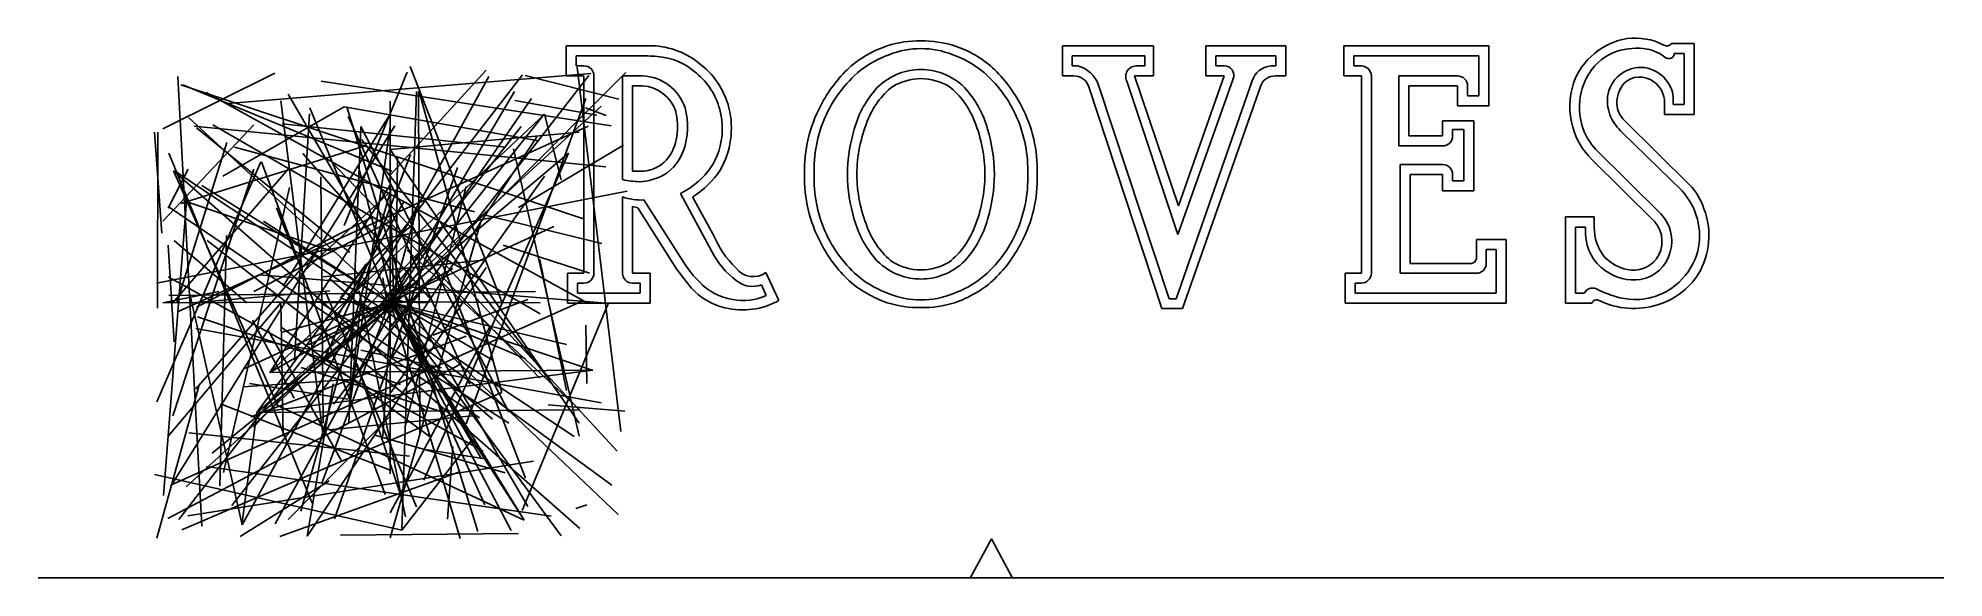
# Model space of a CAD drawing. Header units: metres. Extents: x -12 to 12, y 0 to 6.8.
import ezdxf

# ---------------------------------------------------------------- set-up
doc = ezdxf.new("R2010")
doc.units = ezdxf.units.M

msp = doc.modelspace()

# ---------------------------------------------------------------- linework, layer by layer
at = {"layer": 'MCD_Layer_0'}
for p, q in [((8.884915, 6.758198), (8.599915, 6.758198)), ((8.884915, 5.858198), (8.884915, 6.758198)), ((-4.3245, 6.728198), (-5.3655, 6.728198)), ((-5.3655, 6.728198), (-5.3655, 6.347198)), ((-4.4505, 6.599198), (-5.2395, 6.599198)), ((-5.2395, 6.599198), (-5.2395, 6.473198)), ((0.9015, 6.347198), (0.9015, 6.728198)), ((0.9015, 6.728198), (2.0535, 6.728198)), ((1.0275, 6.473198), (1.0275, 6.602198)), ((1.0275, 6.602198), (1.9425, 6.602198)), ((1.9425, 6.602198), (1.9425, 6.473198)), ((2.0535, 6.728198), (2.0535, 6.347198)), ((2.7135, 6.347198), (2.7135, 6.728198)), ((2.7135, 6.728198), (3.7245, 6.728198)), ((2.8395, 6.473198), (2.8395, 6.602198)), ((2.8395, 6.602198), (3.5985, 6.602198)), ((3.5985, 6.602198), (3.5985, 6.473198)), ((3.7245, 6.728198), (3.7245, 6.347198)), ((6.291, 6.725198), (4.458, 6.725198)), ((4.458, 6.725198), (4.458, 6.347198)), ((6.162, 6.599198), (4.584, 6.599198)), ((4.584, 6.599198), (4.584, 6.473198)), ((6.162, 6.095198), (6.162, 6.599198)), ((6.291, 5.969198), (6.291, 6.725198)), ((8.758915, 6.632198), (8.632915, 6.632198)), ((8.758915, 6.599198), (8.758915, 6.632198)), ((8.758915, 5.984198), (8.758915, 6.599198)), ((-10.46177, 5.67614), (-9.046182, 6.380547)), ((-10.273355, 6.340996), (-9.969216, 0.652916)), ((-5.91755, 6.361778), (-10.261544, 0.736687)), ((-5.054482, 6.377159), (-9.636697, 5.999138)), ((-6.343545, 6.341179), (-9.460824, 0.671135)), ((-4.796762, 5.717155), (-8.46473, 6.28112)), ((-8.30552, 2.198692), (-5.078927, 6.351433)), ((-8.17167, 4.457115), (-7.374978, 6.395195)), ((-7.5915, 5.090385), (-6.379525, 6.42028)), ((-7.521188, 3.473198), (-4.614938, 6.389153)), ((-7.339547, 6.467155), (-6.175546, 3.478783)), ((-4.70292, 6.053154), (-5.886605, 6.353172)), ((-5.3655, 6.347198), (-5.1435, 6.347198)), ((-5.2395, 6.473198), (-5.1435, 6.473198)), ((-5.227517, 6.455528), (-4.675546, 1.849968)), ((-5.1435, 6.347198), (-5.1435, 3.854198)), ((-5.0175, 6.347198), (-5.0175, 3.854198)), ((-4.6545, 5.036198), (-4.6545, 6.347198)), ((-4.6545, 6.347198), (-4.4025, 6.347198)), ((1.0425, 6.347198), (0.9015, 6.347198)), ((1.0905, 6.473198), (1.0275, 6.473198)), ((1.7145, 6.281198), (2.3625, 4.340198)), ((2.0535, 6.347198), (1.8135, 6.347198)), ((1.8135, 6.347198), (2.3685, 4.706198)), ((1.9425, 6.473198), (1.8495, 6.473198)), ((3.2985, 6.284198), (2.3385, 3.530198)), ((2.3625, 4.340198), (3.0615, 6.311198)), ((2.3685, 4.706198), (2.9445, 6.347198)), ((2.9445, 6.347198), (2.7135, 6.347198)), ((2.9475, 6.473198), (2.8395, 6.473198)), ((3.5985, 6.473198), (3.5355, 6.473198)), ((3.7245, 6.347198), (3.5925, 6.347198)), ((4.458, 6.347198), (4.68, 6.347198)), ((4.584, 6.473198), (4.68, 6.473198)), ((4.68, 6.347198), (4.68, 3.851198)), ((4.806, 6.347198), (4.806, 3.851198)), ((5.154, 5.462198), (5.154, 6.347198)), ((5.154, 6.347198), (5.895, 6.347198)), ((-10.234262, 6.233147), (-5.148416, 4.541161)), ((-7.568063, 5.141197), (-10.210824, 6.233147)), ((-9.913552, 6.13903), (-5.101541, 3.478966)), ((-8.971566, 6.033562), (-8.437539, 1.791374)), ((-8.88157, 6.115593), (-5.851541, 0.900841)), ((-7.5915, 3.520073), (-7.5915, 6.027885)), ((-7.5915, 3.54351), (-7.5915, 6.027885)), ((-7.591409, 3.473656), (-5.804116, 6.060936)), ((-7.544717, 3.566948), (-6.021188, 6.151024)), ((-7.445199, 0.602196), (-7.257607, 6.149193)), ((-7.2165, 1.817192), (-7.234353, 6.149193)), ((-6.179482, 2.345177), (-7.222634, 6.149193)), ((-5.119943, 6.061485), (-6.631478, 1.949394)), ((-6.015054, 6.038048), (-4.979684, 5.850456)), ((-4.5285, 6.221198), (-4.4025, 6.221198)), ((-4.5285, 6.221198), (-4.5285, 5.141198)), ((2.1585, 3.404198), (1.2345, 6.209198)), ((2.2515, 3.530198), (1.3575, 6.230198)), ((3.4035, 6.212198), (2.4195, 3.404198)), ((5.28, 5.588198), (5.28, 6.221198)), ((5.28, 6.221198), (5.895, 6.221198)), ((5.895, 6.221198), (5.895, 5.969198)), ((6.021, 6.221198), (6.021, 6.095198)), ((6.021, 6.095198), (6.162, 6.095198)), ((8.506915, 6.047198), (8.506915, 5.858198)), ((8.617915, 6.080198), (8.617915, 5.984198)), ((-10.169625, 1.151146), (-4.925668, 5.963158)), ((-10.140512, 5.819145), (-7.585732, 3.473198)), ((-9.707009, 5.081139), (-8.172036, 5.957115)), ((-5.640512, 5.861168), (-9.109262, 2.59713)), ((-7.5915, 5.863823), (-8.941537, 3.689812)), ((-8.797524, 2.752312), (-8.611581, 5.869499)), ((-8.605355, 5.945122), (-7.585916, 3.473198)), ((-5.710824, 5.525169), (-8.17167, 5.957115)), ((-8.136605, 5.957115), (-6.48417, 0.587181)), ((-6.583505, 2.447624), (-8.119576, 5.83416)), ((-7.5915, 3.54351), (-7.5915, 5.910698)), ((-7.544625, 3.473198), (-5.646188, 5.861168)), ((-5.640512, 5.861168), (-5.429574, 5.033165)), ((-4.862679, 5.846611), (-5.121224, 5.944206)), ((5.895, 5.969198), (6.291, 5.969198)), ((8.830915, 4.967198), (8.002915, 5.783198)), ((8.506915, 5.858198), (8.884915, 5.858198)), ((8.617915, 5.984198), (8.758915, 5.984198)), ((-10.477517, 4.35778), (-10.567513, 5.635216)), ((-10.525582, 5.635124), (-10.531533, 3.408653)), ((-10.462502, 4.510216), (-9.313516, 5.728874)), ((-7.531533, 5.717155), (-10.363534, 1.158653)), ((-5.087899, 5.712761), (-10.276467, 3.366173)), ((-10.067178, 5.709831), (-4.866525, 5.197136)), ((-8.09916, 4.113884), (-10.037332, 5.691704)), ((-9.829507, 5.728874), (-5.695535, 3.338341)), ((-6.127572, 5.447624), (-8.95353, 5.740593)), ((-7.963571, 5.705437), (-8.113534, 1.955437)), ((-7.5915, 5.69976), (-8.113534, 2.096062)), ((-7.999551, 3.092064), (-5.935586, 5.705437)), ((-6.0915, 2.096062), (-7.963571, 5.705437)), ((-5.599587, 2.529472), (-7.951577, 5.541283)), ((-7.5915, 5.41851), (-5.20353, 5.635124)), ((-7.567971, 2.786827), (-5.738107, 5.578362)), ((5.706, 5.588198), (5.28, 5.588198)), ((6.099, 5.777198), (5.706, 5.777198)), ((5.706, 5.777198), (5.706, 5.588198)), ((5.973, 5.669198), (5.832, 5.669198)), ((5.832, 5.669198), (5.832, 5.588198)), ((5.973, 5.021198), (5.973, 5.669198)), ((6.099, 4.895198), (6.099, 5.777198)), ((8.731915, 4.892198), (7.972915, 5.633198)), ((-8.578347, 0.943687), (-10.386147, 5.368889)), ((-9.655557, 5.506035), (-10.285531, 3.478966)), ((-10.234353, 4.733147), (-7.890512, 5.465111)), ((-6.523538, 4.627312), (-9.559518, 5.447441)), ((-8.695535, 5.36541), (-7.039529, 3.478874)), ((-7.333505, 5.353966), (-7.789529, 4.17028)), ((-7.5915, 5.41851), (-5.20353, 1.955437)), ((-5.335824, 5.369164), (-7.585732, 3.473198)), ((-7.521188, 3.473198), (-7.49775, 5.309196)), ((-5.335824, 5.369164), (-7.163857, 1.235191)), ((-6.031533, 5.424187), (-5.20353, 1.791374)), ((-5.968545, 4.685173), (-4.644418, 5.471153)), ((5.706, 5.462198), (5.154, 5.462198)), ((7.639915, 5.417198), (8.461915, 4.604198)), ((-10.539041, 2.225151), (-9.226541, 5.261131)), ((-10.396585, 4.674278), (-10.141519, 5.166374)), ((-9.313516, 5.166374), (-10.336526, 2.049278)), ((-8.88157, 5.166374), (-10.336526, 3.478966)), ((-9.01542, 2.183128), (-10.328012, 5.147148)), ((-10.328012, 5.147148), (-5.195107, 0.623161)), ((-10.316293, 5.147148), (-5.26542, 1.787163)), ((-9.21473, 5.261131), (-7.656045, 1.055107)), ((-8.437539, 1.955437), (-8.467568, 5.072624)), ((-5.699105, 2.525169), (-8.359262, 5.285118)), ((-6.739511, 5.189903), (-8.293527, 0.748405)), ((-7.993508, 5.213249), (-7.543527, 3.478874)), ((-5.642526, 5.079399), (-7.581613, 2.342247)), ((-4.5285, 5.141198), (-4.3815, 5.141198)), ((5.169, 3.851198), (5.169, 5.225198)), ((5.169, 5.225198), (5.706, 5.225198)), ((5.295, 3.977198), (5.295, 5.099198)), ((5.295, 5.099198), (5.706, 5.099198)), ((5.706, 5.099198), (5.706, 4.895198)), ((5.832, 5.099198), (5.832, 5.021198)), ((7.588915, 5.291198), (8.383915, 4.508198)), ((-10.544625, 3.725151), (-4.597543, 4.889153)), ((-9.971231, 4.962669), (-7.586007, 3.473106)), ((-9.695199, 1.331139), (-8.863168, 4.937126)), ((-9.109262, 2.59713), (-7.585824, 4.973198)), ((-7.5915, 4.879448), (-8.719522, 0.842064)), ((-7.5915, 4.879448), (-8.719522, 3.842064)), ((-7.544625, 3.473198), (-7.5915, 4.973198)), ((-7.404, 1.898491), (-6.631478, 4.949394)), ((-4.6545, 3.854198), (-4.6545, 4.817198)), ((-3.5265, 4.127198), (-3.9225, 4.862198)), ((-3.5085, 4.340198), (-3.7695, 4.817198)), ((5.706, 4.895198), (6.099, 4.895198)), ((5.832, 5.021198), (5.973, 5.021198)), ((-10.456552, 1.041466), (-10.159554, 4.81472)), ((-6.463571, 2.025841), (-10.38157, 4.685905)), ((-10.195535, 4.767937), (-8.30552, 4.123405)), ((-9.026223, 4.679863), (-8.769143, 4.028923)), ((-8.250405, 3.314537), (-7.415353, 4.763725)), ((-7.5915, 4.715385), (-4.723519, 1.603874)), ((-7.5915, 3.54351), (-7.5915, 4.57476)), ((-7.257699, 4.649193), (-7.585824, 3.473198)), ((-4.915505, 4.228966), (-6.403512, 4.592155)), ((-4.5285, 3.854198), (-4.5285, 4.694198)), ((-4.4625, 4.679198), (-3.9675, 3.899198)), ((-4.3845, 4.781198), (-3.8685, 3.965198)), ((-7.803445, 4.568535), (-10.036416, 3.423119)), ((-9.425942, 2.648399), (-5.521493, 4.442192)), ((-7.5915, 4.504448), (-9.313516, 3.619499)), ((-9.191293, 4.511131), (-7.585732, 3.473198)), ((-7.890512, 3.965111), (-7.292855, 4.481194)), ((-7.5915, 3.520073), (-7.5915, 4.504448)), ((-6.448739, 4.491814), (-7.591226, 0.50753)), ((7.621915, 4.565198), (7.258915, 4.565198)), ((7.258915, 4.565198), (7.258915, 3.473198)), ((7.510915, 4.436198), (7.384915, 4.436198)), ((7.384915, 4.436198), (7.384915, 3.602198)), ((7.510915, 4.343198), (7.510915, 4.436198)), ((7.621915, 4.436198), (7.621915, 4.565198)), ((-10.393563, 4.205528), (-10.321511, 2.986687)), ((-10.321511, 4.26403), (-9.403512, 3.478874)), ((-10.045571, 2.38903), (-8.455575, 4.205437)), ((-9.901559, 4.26403), (-7.153512, 2.119591)), ((-9.660043, 4.331139), (-9.741982, 1.163139)), ((-7.162118, 4.187492), (-9.31553, 1.905907)), ((-5.195199, 2.123161), (-7.374887, 4.145195)), ((-6.163552, 4.205437), (-5.071511, 3.853966)), ((6.51, 4.277198), (6.132, 4.277198)), ((6.132, 4.277198), (6.132, 4.040198)), ((6.384, 4.151198), (6.258, 4.151198)), ((6.258, 4.151198), (6.258, 3.977198)), ((6.384, 3.599198), (6.384, 4.151198)), ((6.51, 3.473198), (6.51, 4.277198)), ((-9.273324, 2.093132), (-7.890512, 3.965111)), ((-6.378793, 3.92318), (-8.64042, 0.527122)), ((-7.878793, 3.965111), (-8.45292, 2.69912)), ((-8.437539, 3.806999), (-6.415505, 4.017937)), ((-7.896188, 3.965111), (-8.218637, 3.539116)), ((-7.5915, 3.54351), (-7.5915, 3.895073)), ((-6.800668, 3.911186), (-7.585732, 3.473198)), ((-5.879647, 1.260826), (-6.95118, 4.0205)), ((-5.364938, 2.369164), (-5.699288, 4.025169)), ((-5.1435, 3.854198), (-5.3505, 3.854198)), ((-5.3505, 3.854198), (-5.3505, 3.473198)), ((-4.3065, 3.854198), (-4.5285, 3.854198)), ((-4.3065, 3.473198), (-4.3065, 3.854198)), ((-2.6805, 3.509198), (-2.8455, 3.860198)), ((6.069, 3.977198), (5.295, 3.977198)), ((-9.757546, 3.619499), (-10.462502, 3.478966)), ((-10.393563, 3.806999), (-6.415505, 1.603874)), ((-10.387521, 3.572716), (-5.755502, 3.619499)), ((-8.353585, 3.631218), (-10.087502, 3.478874)), ((-9.247506, 3.830345), (-4.915505, 3.478966)), ((-8.453012, 1.19912), (-7.538949, 3.641197)), ((-8.406137, 3.617119), (-7.257699, 0.899193)), ((-6.296762, 2.009178), (-8.359353, 3.785118)), ((-7.98417, 3.629112), (-7.398324, 0.770195)), ((-7.820199, 3.38311), (-7.269418, 3.731194)), ((-7.5915, 3.238823), (-7.681588, 3.79528)), ((-7.5915, 3.16851), (-7.099587, 3.771843)), ((-7.5915, 3.660698), (-7.579782, 3.473198)), ((-7.5915, 3.496635), (-7.5915, 3.660698)), ((-5.1435, 3.728198), (-5.2245, 3.728198)), ((-5.2245, 3.728198), (-5.2245, 3.602198)), ((-4.4325, 3.728198), (-4.5285, 3.728198)), ((-4.4325, 3.602198), (-4.4325, 3.728198)), ((-2.8395, 3.572198), (-2.8995, 3.707198)), ((4.68, 3.851198), (4.473, 3.851198)), ((4.473, 3.851198), (4.473, 3.473198)), ((4.68, 3.725198), (4.599, 3.725198)), ((4.599, 3.725198), (4.599, 3.599198)), ((6.132, 3.851198), (5.169, 3.851198)), ((-10.462502, 3.478966), (-7.5915, 3.496635)), ((-10.393563, 1.791374), (-8.971566, 3.478874)), ((-10.34559, 1.181999), (-5.155557, 3.502403)), ((-10.336526, 3.478966), (-7.5915, 3.496635)), ((-10.117074, 3.569145), (-9.460824, 0.671135)), ((-7.521188, 3.473198), (-9.8415, 1.577141)), ((-9.58973, 0.917137), (-7.585824, 3.473198)), ((-9.273324, 2.093132), (-7.585824, 3.473198)), ((-7.820107, 3.38311), (-9.273324, 2.093132)), ((-9.109262, 2.59713), (-7.585824, 3.473198)), ((-7.521188, 3.473198), (-9.044625, 0.683128)), ((-7.521188, 3.473198), (-8.974313, 2.351128)), ((-8.971566, 3.478874), (-7.5915, 3.496635)), ((-8.941537, 1.791374), (-8.971566, 3.478874)), ((-8.968637, 3.101128), (-7.585824, 3.473198)), ((-8.839547, 3.478783), (-7.5915, 3.496635)), ((-8.791574, 3.49041), (-7.5915, 3.496635)), ((-7.521188, 3.473198), (-8.62275, 2.945122)), ((-8.467568, 3.478874), (-7.5915, 3.496635)), ((-8.467568, 3.478874), (-6.0915, 1.955437)), ((-8.40751, 3.478874), (-7.5915, 3.496635)), ((-7.825875, 3.38311), (-8.218637, 3.539116)), ((-7.820107, 3.38311), (-8.218637, 3.539116)), ((-8.113534, 2.096062), (-7.963571, 3.478874)), ((-7.903054, 3.447289), (-4.78962, 1.171471)), ((-7.5915, 3.54351), (-7.579782, 3.473198)), ((-7.404, 3.484917), (-7.5915, 3.54351)), ((-7.5915, 3.54351), (-7.5915, 2.88726)), ((-7.5915, 3.496635), (-7.5915, 3.54351)), ((-7.5915, 3.54351), (-7.5915, 2.69976)), ((-7.5915, 3.54351), (-7.5915, 2.60601)), ((-7.5915, 3.54351), (-7.5915, 2.840385)), ((-7.5915, 3.54351), (-7.5915, 1.316948)), ((-7.521188, 3.484917), (-7.5915, 3.520073)), ((-7.5915, 3.520073), (-7.5915, 3.16851)), ((-7.5915, 3.520073), (-7.5915, 1.598198)), ((-7.5915, 3.520073), (-7.5915, 3.473198)), ((-7.5915, 3.496635), (-7.5915, 3.44976)), ((-5.91755, 3.478966), (-7.5915, 3.496635)), ((-7.141519, 3.478966), (-7.5915, 3.496635)), ((-7.447579, 3.478874), (-7.5915, 3.496635)), ((-5.695535, 3.478966), (-7.5915, 3.496635)), ((-5.803567, 3.478966), (-7.5915, 3.496635)), ((-7.590859, 3.473106), (-7.591409, 3.475029)), ((-6.437387, 1.50518), (-7.586007, 3.473198)), ((-7.585824, 3.473198), (-7.568063, 3.473198)), ((-7.585732, 3.473198), (-7.568063, 3.473198)), ((-6.706918, 0.497185), (-7.585732, 3.473198)), ((-5.898324, 0.728172), (-7.585732, 3.473198)), ((-5.429574, 0.533165), (-7.585732, 3.473198)), ((-7.582437, 3.473198), (-7.521188, 3.473198)), ((-7.582253, 3.473198), (-7.544625, 3.473198)), ((-7.579782, 3.473198), (-7.521188, 3.473198)), ((-7.579782, 3.473198), (-7.544625, 3.473198)), ((-7.574288, 3.473198), (-7.568063, 3.473198)), ((-6.062478, 0.599174), (-7.574105, 3.473198)), ((-7.568063, 3.473198), (-7.521188, 3.484917)), ((-7.568063, 3.473198), (-7.404, 3.484917)), ((-7.544625, 3.473198), (-5.036813, 2.627159)), ((-7.544625, 3.473198), (-6.396188, 0.92318)), ((-7.544625, 3.473198), (-5.364938, 2.951164)), ((-7.544625, 3.473198), (-6.56025, 1.751183)), ((-7.099587, 2.846062), (-7.525582, 3.478966)), ((-7.521188, 3.473198), (-5.880563, 2.771172)), ((-7.521188, 3.473198), (-4.708688, 0.803154)), ((-7.521188, 3.473198), (-6.302438, 2.759178)), ((-7.052438, 3.07119), (-5.851449, 3.521172)), ((-5.923501, 0.853874), (-4.831552, 3.478966)), ((-5.3505, 3.473198), (-4.3065, 3.473198)), ((-5.2245, 3.602198), (-4.4325, 3.602198)), ((2.4195, 3.404198), (2.1585, 3.404198)), ((2.3385, 3.530198), (2.2515, 3.530198)), ((4.473, 3.473198), (6.51, 3.473198)), ((4.599, 3.599198), (6.384, 3.599198)), ((7.258915, 3.473198), (7.591915, 3.473198)), ((7.384915, 3.602198), (7.495915, 3.602198)), ((-10.046762, 3.155144), (-4.925668, 2.213158)), ((-10.023782, 3.300072), (-7.461129, 2.446983)), ((-8.804757, 2.273125), (-9.332101, 3.257133)), ((-9.139382, 3.144798), (-8.207559, 1.479637)), ((-7.099587, 1.791374), (-8.971566, 3.174187)), ((-7.5915, 3.238823), (-7.681588, 1.791374)), ((-7.5915, 0.82476), (-6.331552, 3.174187)), ((-5.107583, 2.459343), (-5.119576, 3.197533)), ((-9.349587, 2.037468), (-6.63157, 3.056999)), ((-10.401895, 0.751976), (-6.710031, 2.697472)), ((-6.919503, 2.096062), (-8.713571, 2.658562)), ((-8.013375, 2.711113), (-7.43348, 0.977196)), ((-6.941293, 2.657188), (-7.960824, 2.879112)), ((-10.009591, 2.424187), (-10.537576, 0.502403)), ((-8.123513, 2.507042), (-9.446084, 2.416222)), ((-9.367532, 2.45916), (-8.119576, 2.259941)), ((-9.273324, 2.093132), (-5.031137, 2.627159)), ((-9.109262, 2.59713), (-5.031137, 2.627159)), ((-8.640512, 0.527122), (-8.312387, 2.453117)), ((-6.179482, 2.345177), (-10.222634, 0.608147)), ((-7.5915, 1.363823), (-9.73356, 2.20153)), ((-9.021188, 2.183128), (-5.898324, 0.728172)), ((-5.593545, 2.189903), (-4.627572, 2.10778)), ((-9.4665, 0.671135), (-9.273324, 2.093132)), ((-5.200875, 2.123161), (-9.273324, 2.093132)), ((-7.5915, 2.04351), (-8.88157, 0.736687)), ((-8.365579, 1.873405), (-6.553567, 2.049278)), ((-7.347604, 1.538231), (-10.136025, 1.833397)), ((-6.137094, 1.326561), (-7.796487, 1.807945)), ((-6.554482, 1.751183), (-7.445199, 0.602196)), ((-5.898324, 0.728172), (-6.554482, 1.751183)), ((-5.77958, 1.474968), (-10.147561, 0.783562)), ((-7.117623, 1.619713), (-6.367257, 1.502342)), ((-6.864938, 0.743187), (-6.800668, 1.661186)), ((-10.568063, 1.307152), (-7.445199, 0.602196)), ((-9.911813, 1.409142), (-5.558663, 0.779167)), ((-8.359536, 1.228783), (-9.487557, 0.525658)), ((-6.70353, 1.34597), (-8.98356, 0.525475)), ((-5.107583, 0.924187), (-5.245553, 0.877403)), ((-5.968637, 0.560173), (-8.218545, 0.539116)), ((-0.259315, 0.00671), (0.004494, 0.493088)), ((0.268304, 0.00671), (0.004494, 0.493088))]:
    msp.add_line(p, q, dxfattribs=at)
for centre, radius, start, end in [((-0.910792, 5.465188), 1.324154, 88.898039, 107.565954), ((-0.860585, 5.460181), 1.329147, 72.469418, 91.066589), ((8.16062, 5.995553), 0.832044, 98.619828, 130.07891), ((8.140173, 6.041493), 0.783671, 62.592037, 97.645186), ((8.539215, 6.800498), 0.073985, 238.823675, 325.128473), ((-4.389, 4.51717), 2.082936, 85.332364, 91.69194), ((-4.309196, 5.752505), 0.975813, 51.407051, 90.898623), ((-4.269005, 5.788785), 0.805935, 47.207823, 86.478384), ((-4.297936, 5.689343), 1.019297, 14.363195, 54.117428), ((-0.862623, 5.39269), 1.408015, 108.544382, 131.268147), ((-0.868277, 5.414244), 1.271007, 109.207528, 128.05949), ((-0.895504, 5.66665), 1.025298, 89.431251, 112.412802), ((-0.875548, 5.664583), 1.027361, 67.610586, 90.545361), ((-0.902376, 5.414244), 1.271007, 51.94051, 70.792472), ((-0.90803, 5.39269), 1.408015, 48.731853, 71.455618), ((8.131505, 5.99513), 0.813934, 128.491394, 161.21749), ((8.122397, 6.029272), 0.664797, 108.639957, 148.442329), ((8.155474, 5.880884), 0.816132, 80.66082, 107.510577), ((8.190266, 6.16477), 0.530493, 51.719085, 79.392895), ((8.56357, 6.634292), 0.069376, 229.934471, 358.269912), ((-5.1405, 6.350198), 0.123037, 358.602937, 91.397063), ((-4.422724, 5.761872), 0.585675, 17.93233, 88.021193), ((-4.275283, 5.700378), 0.87683, 14.789022, 50.833682), ((-0.580543, 5.166401), 1.765272, 133.305667, 152.851251), ((-0.626812, 5.180841), 1.604306, 129.710925, 156.622949), ((-0.87933, 5.638838), 0.791087, 110.976423, 134.766281), ((-0.868415, 5.569598), 0.744792, 91.301079, 120.00137), ((-0.882641, 5.635074), 0.793428, 90.193915, 110.655879), ((-0.888012, 5.635074), 0.793428, 69.344121, 89.806085), ((-0.902238, 5.569598), 0.744792, 59.99863, 88.698921), ((-0.893479, 5.636449), 0.794091, 45.260031, 68.940005), ((-1.140215, 5.184294), 1.599333, 23.319304, 50.309965), ((-1.20373, 5.156166), 1.782064, 27.241727, 46.601355), ((1.050447, 6.15569), 0.191673, 16.210138, 92.376413), ((1.014698, 6.121724), 0.359555, 17.559074, 77.829526), ((1.837299, 6.338316), 0.135433, 84.831284, 204.944682), ((2.947885, 6.352358), 0.12084, 340.085527, 90.182881), ((3.565002, 6.193108), 0.281639, 96.012804, 161.129629), ((3.588, 6.153698), 0.193553, 88.667885, 162.407471), ((4.677971, 6.345169), 0.128045, 0.908089, 89.091992), ((5.892971, 6.219169), 0.128045, 0.907993, 89.091925), ((8.183115, 5.971022), 0.747234, 147.072778, 179.449715), ((8.188915, 6.041198), 0.40153, 128.325532, 173.565281), ((8.207758, 6.043399), 0.411805, 89.699862, 130.572662), ((8.197904, 6.045896), 0.287308, 51.967917, 134.391716), ((8.198693, 6.03651), 0.418839, 38.842609, 88.464719), ((8.195853, 6.015928), 0.31263, 5.740406, 55.057057), ((8.236895, 6.047642), 0.382408, 4.883778, 41.133945), ((-4.43292, 5.744662), 0.477506, 19.39069, 86.347464), ((-0.490202, 5.334356), 1.282787, 137.530079, 164.632913), ((-0.613734, 5.420246), 1.012047, 128.288951, 159.619313), ((-1.159284, 5.419171), 1.014357, 20.397015, 51.643845), ((-1.27711, 5.335665), 1.279218, 15.350231, 42.536821), ((8.263385, 5.958661), 0.950566, 161.695781, 195.840259), ((8.29364, 6.033378), 0.506487, 174.013861, 204.269383), ((8.311141, 5.996827), 0.40428, 141.009255, 180.939536), ((-4.774585, 5.706895), 0.814605, 341.186803, 14.379599), ((-4.722497, 5.705117), 0.889185, 340.082267, 15.463638), ((-4.307423, 5.68006), 0.913164, 341.889205, 15.506884), ((-4.345125, 5.687471), 1.06552, 330.09228, 13.831252), ((-0.613794, 5.152559), 1.742218, 151.947196, 181.607092), ((-0.549719, 5.15252), 1.686314, 156.778993, 181.65905), ((-1.221231, 5.15252), 1.686312, 358.340924, 23.221019), ((-1.152075, 5.154283), 1.737185, 358.331364, 28.076826), ((8.211932, 5.942795), 0.776824, 177.387915, 222.578297), ((8.429068, 6.115959), 0.664179, 205.962004, 226.623271), ((8.231247, 6.014852), 0.325268, 184.346903, 225.413756), ((0.267139, 5.075014), 2.082363, 163.274292, 179.210742), ((0.101344, 5.096092), 1.796087, 157.869902, 179.757385), ((-1.864811, 5.096771), 1.788898, 0.221864, 22.200297), ((-2.070127, 5.070033), 2.114768, 0.912132, 16.602834), ((5.709, 5.585198), 0.123037, 268.602758, 1.39712), ((8.263729, 5.962736), 0.952017, 196.070531, 224.860575), ((-4.425766, 5.583528), 0.441811, 302.328136, 341.617418), ((-4.435678, 5.590641), 0.580609, 302.174915, 341.061056), ((-4.222263, 5.647532), 0.822123, 309.394246, 342.198878), ((-4.48297, 5.751924), 0.743721, 272.965006, 298.640051), ((-4.446879, 5.624751), 0.487953, 277.699961, 301.834391), ((-4.389625, 5.796405), 1.16066, 302.470891, 326.523899), ((-0.613796, 5.054837), 1.742216, 178.392905, 208.052823), ((-0.54972, 5.054876), 1.686314, 178.340953, 203.221012), ((0.267148, 5.132383), 2.082372, 180.789295, 196.725673), ((0.098379, 5.110717), 1.79312, 180.224289, 202.148432), ((-1.861865, 5.110041), 1.78595, 337.781335, 359.796495), ((-2.070136, 5.137364), 2.114778, 343.3972, 359.087832), ((-1.221231, 5.054875), 1.686311, 336.778976, 1.659073), ((-1.152073, 5.053112), 1.737183, 331.923155, 1.66864), ((5.709, 5.102198), 0.123037, 358.602937, 91.397103), ((-4.40242, 6.166657), 1.158224, 257.429306, 267.917874), ((-4.414385, 5.525416), 0.747815, 251.271235, 272.290333), ((-4.272921, 5.620102), 0.834993, 294.813702, 313.278079), ((8.102351, 4.321886), 0.849475, 346.958618, 42.172905), ((8.249953, 4.422215), 0.79657, 17.911454, 43.169721), ((-4.582092, 4.305696), 0.392181, 72.245492, 82.145983), ((8.099129, 4.258501), 0.501118, 344.45426, 43.618222), ((8.113906, 4.327807), 0.956263, 329.272379, 20.788144), ((-2.356764, 4.814817), 1.245697, 202.396047, 226.102027), ((-0.623126, 5.028695), 1.608539, 203.39493, 230.243608), ((-0.48713, 4.874243), 1.286068, 195.382508, 222.4269), ((-0.613736, 4.787148), 1.012045, 200.380652, 231.711089), ((-1.159282, 4.788224), 1.014355, 308.356115, 339.603019), ((-1.280166, 4.872928), 1.282483, 317.506223, 344.63434), ((-1.143882, 5.025227), 1.603542, 309.735499, 336.662814), ((8.091787, 4.363431), 0.581224, 181.994979, 235.540324), ((8.1899, 4.42015), 0.568212, 178.381553, 220.357955), ((8.087455, 4.254768), 0.39002, 324.484662, 40.525523), ((-2.562915, 4.620225), 1.082392, 207.096938, 232.788548), ((-0.580543, 5.040995), 1.765273, 207.148728, 226.694316), ((-1.203731, 5.05123), 1.782065, 313.398662, 332.758294), ((8.121748, 4.240724), 0.474691, 279.967815, 345.789988), ((8.09139, 4.372752), 0.872902, 313.559717, 343.866827), ((-5.1405, 3.851198), 0.123037, 268.602886, 1.397135), ((-4.5315, 3.851198), 0.123037, 178.602831, 271.397149), ((-0.716963, 6.252726), 4.013114, 215.906151, 220.148294), ((-2.68596, 4.753676), 1.421301, 213.694022, 225.140758), ((-3.003894, 4.080189), 0.271081, 216.960623, 305.753769), ((-0.877442, 4.572437), 0.795384, 225.349146, 248.996628), ((-0.868417, 4.637792), 0.744786, 239.998522, 268.699043), ((-0.902236, 4.637792), 0.744786, 271.300957, 300.001478), ((-0.895388, 4.574859), 0.798427, 291.086924, 314.624522), ((6.06525, 4.043948), 0.066855, 273.215314, 356.784645), ((6.12997, 3.979227), 0.128046, 270.908183, 359.091817), ((8.148387, 4.437351), 0.549175, 224.533883, 258.501737), ((8.122349, 4.38068), 0.612933, 234.096869, 277.6473), ((8.114228, 4.269228), 0.377617, 258.495605, 320.335334), ((-3.167102, 4.230237), 0.836929, 222.464527, 256.568888), ((-3.1528, 4.244677), 0.731749, 222.93876, 261.378), ((-3.014895, 4.004591), 0.318996, 230.570043, 291.207247), ((-0.862624, 4.814702), 1.408011, 228.731803, 251.455628), ((-0.85877, 4.810264), 1.290582, 232.084731, 250.648209), ((-0.882903, 4.566269), 0.787675, 249.20664, 269.82372), ((-0.88775, 4.566269), 0.787675, 270.17628, 290.79336), ((-0.911883, 4.810264), 1.290582, 289.351791, 307.915269), ((-0.908029, 4.814702), 1.408011, 288.544372, 311.268197), ((4.672313, 3.858885), 0.133908, 273.291038, 356.708972), ((7.60368, 3.542008), 0.123435, 55.881917, 150.815528), ((8.172169, 4.559469), 1.042581, 241.388788, 267.127131), ((8.134973, 4.329812), 0.811753, 268.937097, 313.41908), ((8.152836, 4.345803), 0.932663, 286.640246, 327.099565), ((-3.136274, 4.306797), 0.918637, 255.807831, 299.745027), ((-3.130416, 4.205385), 0.69682, 259.073337, 294.676302), ((-0.914264, 4.718071), 1.300101, 252.25889, 271.288618), ((-0.892314, 4.55697), 1.041795, 247.771526, 270.384316), ((-0.878754, 4.559123), 1.043945, 269.639275, 292.204882), ((-0.856999, 4.722567), 1.30457, 268.768958, 287.706454), ((7.652088, 3.451164), 0.064081, 59.184713, 159.888593), ((8.121086, 4.413893), 1.007053, 244.334478, 287.26165)]:
    msp.add_arc(centre, radius, start, end, dxfattribs=at)
at = {"layer": 'MCD_Layer_1'}
msp.add_line((-12.038676, 0), (12.038676, 0), dxfattribs=at)

doc.saveas('drawing.dxf')
